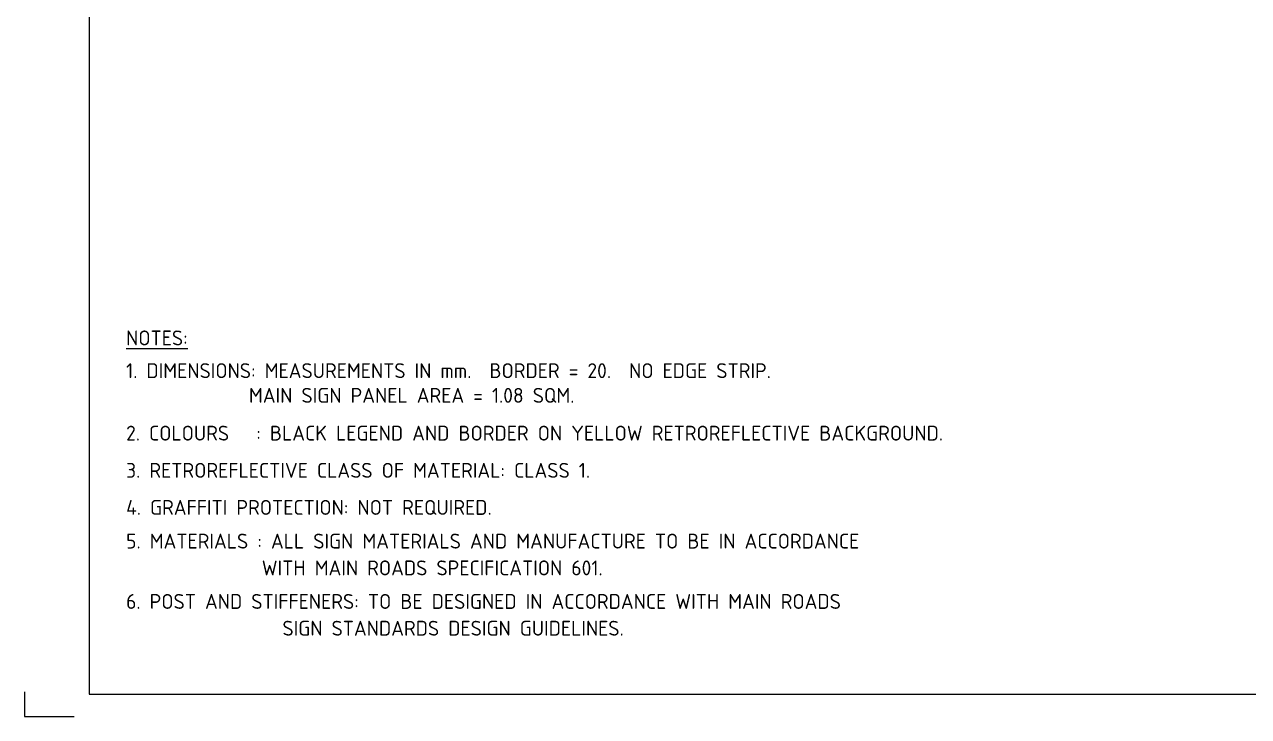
# Model space of a CAD drawing. Extents: x 0 to 420, y 0 to 297.
# Drawn here: x 0 to 246.6, y 0 to 139.5 of the extents above; entities that cross this region are included whole.
import ezdxf
from ezdxf.enums import TextEntityAlignment as Align

# ---------------------------------------------------------------- set-up
doc = ezdxf.new("R2010")
doc.units = 0
doc.layers.get('0').update_dxf_attribs({"linetype": 'CONTINUOUS'})
for name, color, linetype in [('L25', 1, 'CONTINUOUS'), ('T25', 1, 'CONTINUOUS'), ('TBLK18', 4, 'CONTINUOUS'), ('TBLK25', 1, 'CONTINUOUS'), ('TBLK35', 3, 'CONTINUOUS'), ('TBLK50', 7, 'CONTINUOUS')]:
    doc.layers.add(name, color=color, linetype=linetype)
doc.styles.add('ISO', font='iso3098b.shx')

# ---------------------------------------------------------------- blocks, each defined once
blk = doc.blocks.new('A3BBLK')
at = {"layer": 'TBLK25'}
for p, q in [((0, 5), (0, 0)), ((0, 0), (10, 0))]:
    blk.add_line(p, q, dxfattribs=at)
at = {"layer": 'TBLK50'}
for p, q in [((13, 292.5), (13, 4.5)), ((13, 4.5), (415.5, 4.5))]:
    blk.add_line(p, q, dxfattribs=at)
blk = doc.blocks.new('a3_in_vtblk std dwg')
blk.add_blockref('A3BBLK', (0, 0))
at = {"layer": 'TBLK18', "style": 'ISO'}
blk.add_attdef('MR_DIRECTORATE', text='', height=1.5, dxfattribs=at).set_placement((381.5, 68.12), align=Align.CENTER)
for tag, p in [('STREET_NAME', (355.51, 62.1)), ('SUBURB_POSTCODE', (388.49, 62.1)), ('TELEPHONE_NO.', (368.31, 59.84)), ('FAX_NO.', (393.56, 59.84))]:
    blk.add_attdef(tag, p, '', height=1.5, dxfattribs=at)
at = {"layer": 'TBLK25', "style": 'ISO'}
for tag, height, p in [('MR_BRANCH', 2, (381.5, 65.2)), ('ROAD_SECTION', 1.75, (384.5, 29.16)), ('SLK', 1.75, (384.5, 26.11)), ('CHAINAGE', 1.75, (384.5, 19.21))]:
    blk.add_attdef(tag, text='', height=height, dxfattribs=at).set_placement(p, align=Align.CENTER)
for tag, p, height in [('FILE_NUMBER', (371.77, 54.24), 2.5), ('DESIGNED_/_DRAWN', (371.77, 49.49), 2), ('VERIFIED', (371.77, 44.49), 2), ('APPROVED', (371.77, 39.49), 2), ('LOCAL_AUTHORITY', (370.48, 16.73), 1.25)]:
    blk.add_attdef(tag, p, '', height=height, dxfattribs=at)
at = {"layer": 'TBLK35', "style": 'ISO', "width": 0.9}
for tag, p in [('ROAD_PROJECT&NUMBER', (384.5, 32.23)), ('DRAWING_DESCRIPTION', (384.5, 22.29))]:
    blk.add_attdef(tag, text='', height=2.5, dxfattribs=at).set_placement(p, align=Align.CENTER)
at = {"layer": 'TBLK50', "style": 'ISO'}
blk.add_attdef('MRWA_DRG_NUMBER', (356.29, 6.08), '', height=5, dxfattribs=at)

msp = doc.modelspace()

# ---------------------------------------------------------------- block references
at = {"layer": 'L25'}
msp.add_blockref('a3_in_vtblk std dwg', (0.0000006, -0.0000004), dxfattribs=at)

# ---------------------------------------------------------------- texts
at = {"layer": 'T25', "color": 3, "style": 'ISO'}
for s, p in [('%%UNOTES:', (20.4719167, 74.8052702)), ('1. DIMENSIONS: MEASUREMENTS IN mm.  BORDER = 20.  NO EDGE STRIP.', (20.4719167, 68.2070873)), ('              MAIN SIGN PANEL AREA = 1.08 SQM.', (19.7210176, 63.2299315)), ('2. COLOURS   : BLACK LEGEND AND BORDER ON YELLOW RETROREFLECTIVE BACKGROUND.', (20.4719167, 55.6151659)), ('3. RETROREFLECTIVE CLASS OF MATERIAL: CLASS 1.', (20.4719167, 48.1163017)), ('4. GRAFFITI PROTECTION: NOT REQUIRED.', (20.4719167, 40.64663)), ('5. MATERIALS : ALL SIGN MATERIALS AND MANUFACTURE TO BE IN ACCORDANCE ', (20.4719167, 33.8518521)), ('               WITH MAIN ROADS SPECIFICATION 601.', (20.4719167, 28.4545782)), ('6. POST AND STIFFENERS: TO BE DESIGNED IN ACCORDANCE WITH MAIN ROADS', (20.4719167, 21.6934052)), ('SIGN STANDARDS DESIGN GUIDELINES.', (51.9592377, 16.2961312))]:
    msp.add_text(s, height=3, dxfattribs=at).set_placement(p)

doc.saveas('drawing.dxf')
